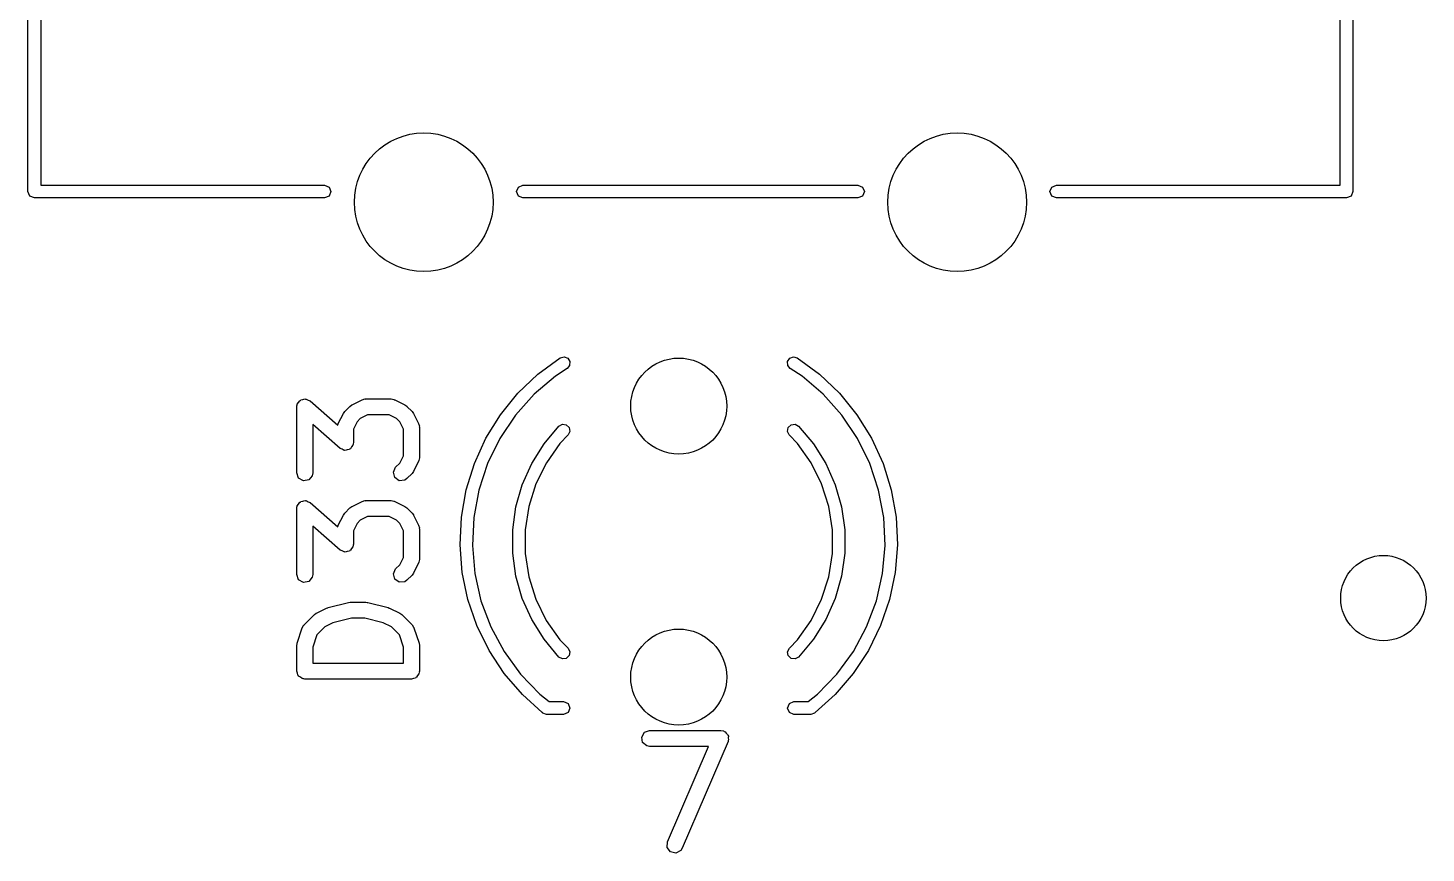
# Model space of a CAD drawing. Extents: x 36 to 247, y -101 to -40.
# Drawn here: x 59.51 to 72.62, y -95.19 to -87.46 of the extents above; entities that cross this region are included whole.
import ezdxf

# ---------------------------------------------------------------- set-up
doc = ezdxf.new("R2010")
doc.units = 0
doc.layers.add('BLACK', color=7, linetype='CONTINUOUS')

msp = doc.modelspace()

# ---------------------------------------------------------------- linework, layer by layer
at = {"layer": 'BLACK', "linetype": 'CONTINUOUS'}
for p, q in [((59.51, -88.99), (59.51, -76.69)), ((59.63, -76.75), (59.63, -88.93)), ((71.81, -88.93), (71.81, -76.75)), ((71.93, -76.69), (71.93, -88.99)), ((59.63, -88.93), (62.29, -88.93)), ((62.29, -88.93), (62.332426, -88.947574)), ((62.332426, -88.947574), (62.35, -88.99)), ((64.09, -88.99), (64.107574, -88.947574)), ((64.107574, -88.947574), (64.15, -88.93)), ((64.15, -88.93), (67.29, -88.93)), ((67.29, -88.93), (67.332426, -88.947574)), ((67.332426, -88.947574), (67.35, -88.99)), ((69.09, -88.99), (69.107574, -88.947574)), ((69.107574, -88.947574), (69.15, -88.93)), ((69.15, -88.93), (71.81, -88.93)), ((59.527574, -89.032426), (59.51, -88.99)), ((59.57, -89.05), (59.527574, -89.032426)), ((62.29, -89.05), (59.57, -89.05)), ((62.332426, -89.032426), (62.29, -89.05)), ((62.35, -88.99), (62.332426, -89.032426)), ((64.107574, -89.032426), (64.09, -88.99)), ((64.15, -89.05), (64.107574, -89.032426)), ((67.29, -89.05), (64.15, -89.05)), ((67.332426, -89.032426), (67.29, -89.05)), ((67.35, -88.99), (67.332426, -89.032426)), ((69.107574, -89.032426), (69.09, -88.99)), ((69.15, -89.05), (69.107574, -89.032426)), ((71.87, -89.05), (69.15, -89.05)), ((71.912426, -89.032426), (71.87, -89.05)), ((71.93, -88.99), (71.912426, -89.032426)), ((64.290254, -90.701317), (64.498872, -90.547244)), ((64.498871, -90.547243), (64.534719, -90.537757)), ((64.498872, -90.547244), (64.498871, -90.547243)), ((64.534719, -90.537757), (64.569297, -90.551155)), ((64.569297, -90.551155), (64.589396, -90.582317)), ((66.630604, -90.582317), (66.650703, -90.551155)), ((66.650703, -90.551155), (66.685281, -90.537757)), ((66.685281, -90.537757), (66.721129, -90.547243)), ((66.721129, -90.547243), (66.721128, -90.547244)), ((66.721128, -90.547244), (66.929746, -90.701317)), ((64.563913, -90.648088), (64.453711, -90.71909)), ((64.587339, -90.619342), (64.563913, -90.648087)), ((64.563913, -90.648087), (64.563913, -90.648088)), ((64.589396, -90.582317), (64.587339, -90.619342)), ((66.632661, -90.619342), (66.630604, -90.582317)), ((66.656087, -90.648087), (66.632661, -90.619342)), ((66.656087, -90.648088), (66.656087, -90.648087)), ((66.766289, -90.71909), (66.656087, -90.648088)), ((64.102758, -90.880497), (64.290254, -90.701317)), ((64.453711, -90.71909), (64.254615, -90.88969)), ((66.965385, -90.88969), (66.766289, -90.71909)), ((66.929746, -90.701317), (67.117242, -90.880497)), ((62.057809, -90.949656), (62.063473, -90.947726)), ((62.063473, -90.947726), (62.067319, -90.943143)), ((62.067319, -90.943143), (62.087231, -90.939631)), ((62.087231, -90.939631), (62.106371, -90.933111)), ((62.106371, -90.933111), (62.111949, -90.935273)), ((62.111949, -90.935273), (62.117843, -90.934234)), ((62.117843, -90.934234), (62.135355, -90.944345)), ((62.135355, -90.944345), (62.154207, -90.951652)), ((62.547468, -90.988632), (62.642706, -90.941013)), ((62.642706, -90.941013), (62.667672, -90.933587)), ((62.667672, -90.933587), (62.672033, -90.934628)), ((62.672033, -90.934628), (62.676247, -90.933095)), ((62.676247, -90.933095), (62.914342, -90.933095)), ((62.914342, -90.933095), (62.939994, -90.937618)), ((62.939994, -90.937618), (62.943429, -90.9405)), ((62.943429, -90.9405), (62.947883, -90.941013)), ((62.947883, -90.941013), (63.043121, -90.988632)), ((63.939386, -91.081916), (64.102758, -90.880497)), ((64.254615, -90.88969), (64.080416, -91.085645)), ((67.139584, -91.085645), (66.965385, -90.88969)), ((67.117242, -90.880497), (67.280614, -91.081916)), ((62.029819, -91.008095), (62.031777, -90.996986)), ((62.029819, -91.627142), (62.029819, -91.008095)), ((62.031244, -90.993545), (62.032853, -90.990886)), ((62.031777, -90.996986), (62.031244, -90.993545)), ((62.032853, -90.990886), (62.034342, -90.982443)), ((62.034342, -90.982443), (62.047338, -90.966954)), ((62.047338, -90.966954), (62.057809, -90.949656)), ((62.154207, -90.951652), (62.414196, -91.179142)), ((62.418689, -91.16503), (62.466308, -91.069792)), ((62.466308, -91.069792), (62.479666, -91.051781)), ((62.479666, -91.051781), (62.480357, -91.0503)), ((62.480357, -91.0503), (62.527976, -91.002681)), ((62.527976, -91.002681), (62.546342, -90.989821)), ((62.546342, -90.989821), (62.547468, -90.988632)), ((63.043121, -90.988632), (63.061129, -91.001988)), ((63.061129, -91.001988), (63.062612, -91.00268)), ((63.062612, -91.00268), (63.110232, -91.050299)), ((63.110232, -91.050299), (63.123094, -91.068667)), ((63.123094, -91.068667), (63.124282, -91.069792)), ((63.124282, -91.069792), (63.171901, -91.16503)), ((62.436383, -91.397871), (62.179819, -91.173377)), ((62.179819, -91.173377), (62.179819, -91.627142)), ((62.414196, -91.179142), (62.415294, -91.172919)), ((62.415294, -91.172919), (62.418176, -91.169483)), ((62.418176, -91.169483), (62.418689, -91.16503)), ((62.595029, -91.14776), (62.560771, -91.216276)), ((62.625436, -91.117353), (62.595029, -91.14776)), ((62.693952, -91.083095), (62.625436, -91.117353)), ((62.896637, -91.083095), (62.693952, -91.083095)), ((62.965153, -91.117353), (62.896637, -91.083095)), ((62.995561, -91.14776), (62.965153, -91.117353)), ((63.029819, -91.216276), (62.995561, -91.14776)), ((63.171901, -91.16503), (63.179327, -91.189996)), ((63.179327, -91.189996), (63.178285, -91.194357)), ((63.178285, -91.194357), (63.179819, -91.198571)), ((63.179819, -91.198571), (63.179819, -91.484285)), ((63.802751, -91.30235), (63.939386, -91.081916)), ((64.080416, -91.085645), (63.934314, -91.303355)), ((64.347352, -91.353858), (64.48697, -91.187225)), ((64.48697, -91.187225), (64.519697, -91.16979)), ((64.519697, -91.16979), (64.556422, -91.174921)), ((64.556422, -91.174921), (64.583117, -91.20066)), ((64.583117, -91.20066), (64.589586, -91.237173)), ((66.630414, -91.237173), (66.636883, -91.20066)), ((66.636883, -91.20066), (66.663578, -91.174921)), ((66.663578, -91.174921), (66.700303, -91.16979)), ((66.700303, -91.16979), (66.73303, -91.187225)), ((66.73303, -91.187225), (66.872648, -91.353858)), ((67.285686, -91.303355), (67.139584, -91.085645)), ((67.280614, -91.081916), (67.417249, -91.30235)), ((62.560771, -91.341428), (62.558812, -91.352536)), ((62.560771, -91.216276), (62.560771, -91.341428)), ((63.029819, -91.46658), (63.029819, -91.216276)), ((63.695041, -91.53827), (63.802751, -91.30235)), ((63.934314, -91.303355), (63.818993, -91.538822)), ((64.573357, -91.270516), (64.496546, -91.350196)), ((64.589586, -91.237173), (64.573356, -91.270515)), ((64.573356, -91.270515), (64.573357, -91.270516)), ((66.646644, -91.270515), (66.630414, -91.237173)), ((66.646643, -91.270516), (66.646644, -91.270515)), ((66.723454, -91.350196), (66.646643, -91.270516)), ((67.401007, -91.538822), (67.285686, -91.303355)), ((67.417249, -91.30235), (67.524959, -91.53827)), ((62.455234, -91.405177), (62.436383, -91.397871)), ((62.472747, -91.415289), (62.455234, -91.405177)), ((62.47864, -91.414249), (62.472747, -91.415289)), ((62.484219, -91.416412), (62.47864, -91.414249)), ((62.503358, -91.409891), (62.484219, -91.416412)), ((62.523271, -91.40638), (62.503358, -91.409891)), ((62.527116, -91.401796), (62.523271, -91.40638)), ((62.532781, -91.399867), (62.527116, -91.401796)), ((62.543251, -91.382568), (62.532781, -91.399867)), ((62.556248, -91.36708), (62.543251, -91.382568)), ((62.557736, -91.358636), (62.556248, -91.36708)), ((62.559346, -91.355978), (62.557736, -91.358636)), ((62.558812, -91.352536), (62.559346, -91.355978)), ((62.995561, -91.535095), (63.029819, -91.46658)), ((64.232253, -91.538282), (64.347352, -91.353858)), ((64.496546, -91.350196), (64.369065, -91.53115)), ((66.850935, -91.53115), (66.723454, -91.350196)), ((66.872648, -91.353858), (66.987747, -91.538282)), ((62.934866, -91.620605), (62.956548, -91.574108)), ((62.956548, -91.574108), (62.995561, -91.535095)), ((63.171901, -91.517826), (63.124282, -91.613064)), ((63.172413, -91.513372), (63.171901, -91.517826)), ((63.175296, -91.509937), (63.172413, -91.513372)), ((63.179819, -91.484285), (63.175296, -91.509937)), ((63.61798, -91.785902), (63.695041, -91.53827)), ((63.818993, -91.538822), (63.736572, -91.787721)), ((64.143911, -91.736916), (64.232253, -91.538282)), ((64.369065, -91.53115), (64.270733, -91.729459)), ((66.949267, -91.729459), (66.850935, -91.53115)), ((66.987747, -91.538282), (67.076089, -91.736916)), ((67.483428, -91.787721), (67.401007, -91.538822)), ((67.524959, -91.53827), (67.60202, -91.785902)), ((62.047366, -91.675351), (62.029819, -91.627142)), ((62.091795, -91.701003), (62.047366, -91.675351)), ((62.142319, -91.692094), (62.091795, -91.701003)), ((62.175296, -91.652794), (62.142319, -91.692094)), ((62.179819, -91.627142), (62.175296, -91.652794)), ((62.948143, -91.67016), (62.934866, -91.620605)), ((62.990168, -91.699586), (62.948143, -91.67016)), ((63.041275, -91.695116), (62.990168, -91.699586)), ((63.062612, -91.680176), (63.041275, -91.695116)), ((63.110232, -91.632557), (63.062612, -91.680176)), ((63.110922, -91.631075), (63.110232, -91.632557)), ((63.124282, -91.613064), (63.110922, -91.631075)), ((64.270733, -91.729459), (64.203861, -91.940465)), ((67.016139, -91.940465), (66.949267, -91.729459)), ((63.5728, -92.041282), (63.61798, -91.785902)), ((63.736572, -91.787721), (63.688564, -92.045478)), ((64.084039, -91.945902), (64.143911, -91.736916)), ((67.076089, -91.736916), (67.135961, -91.945902)), ((67.531436, -92.045478), (67.483428, -91.787721)), ((67.60202, -91.785902), (67.6472, -92.041282)), ((62.029819, -91.960476), (62.031777, -91.949367)), ((62.029819, -92.579523), (62.029819, -91.960476)), ((62.031244, -91.945926), (62.032853, -91.943267)), ((62.031777, -91.949367), (62.031244, -91.945926)), ((62.032853, -91.943267), (62.034342, -91.934824)), ((62.034342, -91.934824), (62.047338, -91.919335)), ((62.047338, -91.919335), (62.057809, -91.902037)), ((62.057809, -91.902037), (62.063473, -91.900107)), ((62.063473, -91.900107), (62.067319, -91.895524)), ((62.067319, -91.895524), (62.087231, -91.892012)), ((62.087231, -91.892012), (62.106371, -91.885492)), ((62.106371, -91.885492), (62.111949, -91.887654)), ((62.111949, -91.887654), (62.117843, -91.886615)), ((62.117843, -91.886615), (62.135355, -91.896726)), ((62.135355, -91.896726), (62.154207, -91.904033)), ((62.154207, -91.904033), (62.414196, -92.131523)), ((62.480357, -92.002681), (62.527976, -91.955062)), ((62.527976, -91.955062), (62.546342, -91.942202)), ((62.546342, -91.942202), (62.547468, -91.941013)), ((62.547468, -91.941013), (62.642706, -91.893394)), ((62.642706, -91.893394), (62.667672, -91.885968)), ((62.667672, -91.885968), (62.672033, -91.887009)), ((62.672033, -91.887009), (62.676247, -91.885476)), ((62.676247, -91.885476), (62.914342, -91.885476)), ((62.914342, -91.885476), (62.939994, -91.889999)), ((62.939994, -91.889999), (62.943429, -91.892881)), ((62.943429, -91.892881), (62.947883, -91.893394)), ((62.947883, -91.893394), (63.043121, -91.941013)), ((63.043121, -91.941013), (63.061129, -91.954369)), ((63.061129, -91.954369), (63.062612, -91.955061)), ((63.062612, -91.955061), (63.110232, -92.00268)), ((64.053801, -92.161182), (64.084039, -91.945902)), ((64.203861, -91.940465), (64.170019, -92.159212)), ((67.049981, -92.159212), (67.016139, -91.940465)), ((67.135961, -91.945902), (67.166199, -92.161182)), ((62.436383, -92.350252), (62.179819, -92.125758)), ((62.179819, -92.125758), (62.179819, -92.579523)), ((62.414196, -92.131523), (62.415294, -92.1253)), ((62.415294, -92.1253), (62.418176, -92.121864)), ((62.418176, -92.121864), (62.418689, -92.117411)), ((62.418689, -92.117411), (62.466308, -92.022173)), ((62.466308, -92.022173), (62.479666, -92.004162)), ((62.479666, -92.004162), (62.480357, -92.002681)), ((62.595029, -92.100141), (62.560771, -92.168657)), ((62.625436, -92.069734), (62.595029, -92.100141)), ((62.693952, -92.035476), (62.625436, -92.069734)), ((62.896637, -92.035476), (62.693952, -92.035476)), ((62.965153, -92.069734), (62.896637, -92.035476)), ((62.995561, -92.100141), (62.965153, -92.069734)), ((63.029819, -92.168657), (62.995561, -92.100141)), ((63.110232, -92.00268), (63.123094, -92.021048)), ((63.123094, -92.021048), (63.124282, -92.022173)), ((63.124282, -92.022173), (63.171901, -92.117411)), ((63.171901, -92.117411), (63.179327, -92.142377)), ((63.560225, -92.300323), (63.5728, -92.041282)), ((63.688564, -92.045478), (63.675852, -92.30736)), ((67.544148, -92.30736), (67.531436, -92.045478)), ((67.6472, -92.041282), (67.659775, -92.300323)), ((62.560771, -92.168657), (62.560771, -92.293809)), ((63.029819, -92.418961), (63.029819, -92.168657)), ((63.179327, -92.142377), (63.178285, -92.146738)), ((63.178285, -92.146738), (63.179819, -92.150952)), ((63.179819, -92.150952), (63.179819, -92.436666)), ((64.053784, -92.378575), (64.053801, -92.161182)), ((64.170019, -92.159212), (64.170001, -92.380562)), ((67.049999, -92.380562), (67.049981, -92.159212)), ((67.166199, -92.161182), (67.166216, -92.378575)), ((62.455234, -92.357558), (62.436383, -92.350252)), ((62.472747, -92.36767), (62.455234, -92.357558)), ((62.47864, -92.36663), (62.472747, -92.36767)), ((62.484219, -92.368793), (62.47864, -92.36663)), ((62.503358, -92.362272), (62.484219, -92.368793)), ((62.523271, -92.358761), (62.503358, -92.362272)), ((62.527116, -92.354177), (62.523271, -92.358761)), ((62.532781, -92.352248), (62.527116, -92.354177)), ((62.543251, -92.334949), (62.532781, -92.352248)), ((62.556248, -92.319461), (62.543251, -92.334949)), ((62.557736, -92.311017), (62.556248, -92.319461)), ((62.559346, -92.308359), (62.557736, -92.311017)), ((62.560771, -92.293809), (62.558812, -92.304917)), ((62.558812, -92.304917), (62.559346, -92.308359)), ((63.580457, -92.558878), (63.560225, -92.300323)), ((63.675852, -92.30736), (63.698668, -92.568555)), ((64.083988, -92.593859), (64.053784, -92.378575)), ((64.170001, -92.380562), (64.203809, -92.599315)), ((67.016191, -92.599315), (67.049999, -92.380562)), ((67.166216, -92.378575), (67.136012, -92.593859)), ((67.521332, -92.568555), (67.544148, -92.30736)), ((67.659775, -92.300323), (67.639543, -92.558878)), ((62.956548, -92.526489), (62.995561, -92.487476)), ((62.995561, -92.487476), (63.029819, -92.418961)), ((63.171901, -92.470207), (63.124282, -92.565445)), ((63.172413, -92.465753), (63.171901, -92.470207)), ((63.175296, -92.462318), (63.172413, -92.465753)), ((63.179819, -92.436666), (63.175296, -92.462318)), ((62.047366, -92.627732), (62.029819, -92.579523)), ((62.091795, -92.653384), (62.047366, -92.627732)), ((62.142319, -92.644475), (62.091795, -92.653384)), ((62.175296, -92.605175), (62.142319, -92.644475)), ((62.179819, -92.579523), (62.175296, -92.605175)), ((62.934866, -92.572986), (62.956548, -92.526489)), ((62.948143, -92.622541), (62.934866, -92.572986)), ((62.990168, -92.651967), (62.948143, -92.622541)), ((63.041275, -92.647497), (62.990168, -92.651967)), ((63.062612, -92.632557), (63.041275, -92.647497)), ((63.110232, -92.584938), (63.062612, -92.632557)), ((63.110922, -92.583456), (63.110232, -92.584938)), ((63.124282, -92.565445), (63.110922, -92.583456)), ((63.633171, -92.81281), (63.580457, -92.558878)), ((63.698668, -92.568555), (63.756594, -92.824266)), ((64.143827, -92.802855), (64.083988, -92.593859)), ((64.203809, -92.599315), (64.270649, -92.810332)), ((66.949351, -92.810332), (67.016191, -92.599315)), ((67.136012, -92.593859), (67.076173, -92.802855)), ((67.463406, -92.824266), (67.521332, -92.568555)), ((67.639543, -92.558878), (67.586829, -92.81281)), ((62.214135, -92.941013), (62.309373, -92.893394)), ((62.309373, -92.893394), (62.321779, -92.889703)), ((62.321779, -92.889703), (62.324724, -92.887715)), ((62.324724, -92.887715), (62.5152, -92.840096)), ((62.5152, -92.840096), (62.530132, -92.839042)), ((62.530132, -92.839042), (62.53339, -92.837857)), ((62.53339, -92.837857), (62.676247, -92.837857)), ((62.676247, -92.837857), (62.690988, -92.840456)), ((62.690988, -92.840456), (62.694437, -92.840096)), ((62.694437, -92.840096), (62.884913, -92.887715)), ((62.884913, -92.887715), (62.896735, -92.892987)), ((62.896735, -92.892987), (62.900264, -92.893394)), ((62.900264, -92.893394), (62.995502, -92.941013)), ((63.717524, -93.058054), (63.633171, -92.81281)), ((63.756594, -92.824266), (63.848565, -93.069796)), ((64.232139, -93.001502), (64.143827, -92.802855)), ((64.270649, -92.810332), (64.368949, -93.008656)), ((66.851051, -93.008656), (66.949351, -92.810332)), ((67.076173, -92.802855), (66.987861, -93.001502)), ((67.371435, -93.069796), (67.463406, -92.824266)), ((67.586829, -92.81281), (67.502476, -93.058054)), ((62.099405, -93.0503), (62.194643, -92.955062)), ((62.194643, -92.955062), (62.213011, -92.942199)), ((62.213011, -92.942199), (62.214135, -92.941013)), ((62.36909, -93.03124), (62.292103, -93.069734)), ((62.542624, -92.987857), (62.36909, -93.03124)), ((62.667013, -92.987857), (62.542624, -92.987857)), ((62.840547, -93.03124), (62.667013, -92.987857)), ((62.917534, -93.069734), (62.840547, -93.03124)), ((62.995502, -92.941013), (63.013512, -92.954371)), ((63.013512, -92.954371), (63.014994, -92.955062)), ((63.014994, -92.955062), (63.110233, -93.0503)), ((64.347208, -93.185944), (64.232139, -93.001502)), ((64.368949, -93.008656), (64.496402, -93.18963)), ((66.723598, -93.18963), (66.851051, -93.008656)), ((66.987861, -93.001502), (66.872792, -93.185944)), ((62.033668, -93.222473), (62.081287, -93.079616)), ((62.081287, -93.079616), (62.093689, -93.056711)), ((62.093689, -93.056711), (62.09751, -93.054363)), ((62.09751, -93.054363), (62.099405, -93.0503)), ((62.21799, -93.143846), (62.179819, -93.25836)), ((62.292103, -93.069734), (62.21799, -93.143846)), ((62.991648, -93.143847), (62.917534, -93.069734)), ((63.029819, -93.25836), (62.991648, -93.143847)), ((63.110233, -93.0503), (63.125174, -93.071637)), ((63.125174, -93.071637), (63.125564, -93.076105)), ((63.125564, -93.076105), (63.128351, -93.079616)), ((63.128351, -93.079616), (63.17597, -93.222472)), ((63.832165, -93.290685), (63.717524, -93.058054)), ((63.848565, -93.069796), (63.972893, -93.300634)), ((67.247107, -93.300634), (67.371435, -93.069796)), ((67.502476, -93.058054), (67.387835, -93.290685)), ((62.029819, -93.24619), (62.033712, -93.224107)), ((62.029819, -93.484285), (62.029819, -93.24619)), ((62.033712, -93.224107), (62.033668, -93.222473)), ((62.179819, -93.25836), (62.179819, -93.409285)), ((63.029819, -93.409285), (63.029819, -93.25836)), ((63.17597, -93.222472), (63.179259, -93.244652)), ((63.179259, -93.244652), (63.179819, -93.24619)), ((63.179819, -93.24619), (63.179819, -93.484285)), ((63.97526, -93.506981), (63.832165, -93.290685)), ((63.972893, -93.300634), (64.127293, -93.51254)), ((64.486801, -93.352599), (64.347208, -93.185944)), ((64.496402, -93.18963), (64.573201, -93.269322)), ((64.573201, -93.269322), (64.5732, -93.269323)), ((64.5732, -93.269323), (64.589424, -93.302667)), ((64.589424, -93.302667), (64.58295, -93.33918)), ((66.630576, -93.302667), (66.6468, -93.269323)), ((66.63705, -93.33918), (66.630576, -93.302667)), ((66.646799, -93.269322), (66.723598, -93.18963)), ((66.6468, -93.269323), (66.646799, -93.269322)), ((66.872792, -93.185944), (66.733199, -93.352599)), ((67.092707, -93.51254), (67.247107, -93.300634)), ((67.387835, -93.290685), (67.24474, -93.506981)), ((62.179819, -93.409285), (63.029819, -93.409285)), ((64.519525, -93.37004), (64.4868, -93.352599)), ((64.4868, -93.352599), (64.486801, -93.352599)), ((64.556251, -93.364914), (64.519525, -93.37004)), ((64.58295, -93.33918), (64.556251, -93.364914)), ((66.663749, -93.364914), (66.63705, -93.33918)), ((66.700475, -93.37004), (66.663749, -93.364914)), ((66.7332, -93.352599), (66.700475, -93.37004)), ((66.733199, -93.352599), (66.7332, -93.352599)), ((62.036482, -93.502593), (62.029819, -93.484285)), ((62.039867, -93.521785), (62.036482, -93.502593)), ((62.045051, -93.526135), (62.039867, -93.521785)), ((62.047366, -93.532494), (62.045051, -93.526135)), ((62.064239, -93.542236), (62.047366, -93.532494)), ((62.079167, -93.554762), (62.064239, -93.542236)), ((62.088909, -93.556479), (62.079167, -93.554762)), ((62.091795, -93.558146), (62.088909, -93.556479)), ((62.095077, -93.557567), (62.091795, -93.558146)), ((62.104819, -93.559285), (62.095077, -93.557567)), ((63.104819, -93.559285), (62.104819, -93.559285)), ((63.123127, -93.552621), (63.104819, -93.559285)), ((63.142319, -93.549237), (63.123127, -93.552621)), ((63.146669, -93.544052), (63.142319, -93.549237)), ((63.153028, -93.541738), (63.146669, -93.544052)), ((63.16277, -93.524864), (63.153028, -93.541738)), ((63.175296, -93.509937), (63.16277, -93.524864)), ((63.177013, -93.500194), (63.175296, -93.509937)), ((63.17868, -93.497309), (63.177013, -93.500194)), ((63.179819, -93.484285), (63.178101, -93.494026)), ((63.178101, -93.494026), (63.17868, -93.497309)), ((64.144519, -93.703479), (63.97526, -93.506981)), ((64.127293, -93.51254), (64.308929, -93.701622)), ((66.911071, -93.701622), (67.092707, -93.51254)), ((67.24474, -93.506981), (67.075481, -93.703479)), ((64.331251, -93.871646), (64.144519, -93.703479)), ((64.308929, -93.701622), (64.395351, -93.77)), ((64.395351, -93.77), (64.53, -93.77)), ((64.53, -93.77), (64.572426, -93.787574)), ((64.572426, -93.787574), (64.59, -93.83)), ((64.59, -93.83), (64.572426, -93.872426)), ((66.63, -93.83), (66.647574, -93.787574)), ((66.647574, -93.872426), (66.63, -93.83)), ((66.647574, -93.787574), (66.69, -93.77)), ((66.69, -93.77), (66.824649, -93.77)), ((66.824649, -93.77), (66.911071, -93.701622)), ((67.075481, -93.703479), (66.888748, -93.871646)), ((64.331574, -93.872426), (64.331251, -93.871646)), ((64.332578, -93.872841), (64.331574, -93.872426)), ((64.337233, -93.877034), (64.332578, -93.872841)), ((64.337232, -93.877035), (64.337233, -93.877034)), ((64.371993, -93.889948), (64.337232, -93.877035)), ((64.373116, -93.889633), (64.371993, -93.889948)), ((64.374, -93.89), (64.373116, -93.889633)), ((64.53, -93.89), (64.374, -93.89)), ((64.572426, -93.872426), (64.53, -93.89)), ((66.69, -93.89), (66.647574, -93.872426)), ((66.846, -93.89), (66.69, -93.89)), ((66.846883, -93.889633), (66.846, -93.89)), ((66.848007, -93.889948), (66.846883, -93.889633)), ((66.882768, -93.877035), (66.848007, -93.889948)), ((66.887421, -93.872841), (66.882767, -93.877034)), ((66.882767, -93.877034), (66.882768, -93.877035)), ((66.888426, -93.872426), (66.887421, -93.872841)), ((66.888748, -93.871646), (66.888426, -93.872426)), ((65.262806, -94.101795), (65.288458, -94.057366)), ((65.288458, -94.057366), (65.336667, -94.039819)), ((65.336667, -94.039819), (66.003333, -94.039819)), ((66.003333, -94.039819), (66.028985, -94.044342)), ((66.028985, -94.044342), (66.035773, -94.050038)), ((66.035773, -94.050038), (66.044399, -94.052061)), ((66.044399, -94.052061), (66.054879, -94.06607)), ((66.054879, -94.06607), (66.068285, -94.077319)), ((66.068285, -94.077319), (66.069823, -94.086046)), ((66.069823, -94.086046), (66.075131, -94.09314)), ((66.075131, -94.09314), (66.074154, -94.110608)), ((65.271715, -94.152319), (65.262806, -94.101795)), ((65.311015, -94.185296), (65.271715, -94.152319)), ((65.336667, -94.189819), (65.311015, -94.185296)), ((65.889592, -94.189819), (65.336667, -94.189819)), ((65.505826, -95.085275), (65.889592, -94.189819)), ((66.072269, -94.144363), (65.643698, -95.144363)), ((66.072763, -94.135517), (66.072269, -94.144363)), ((66.077194, -94.127843), (66.072763, -94.135517)), ((66.074154, -94.110608), (66.077194, -94.127843)), ((65.502964, -95.136498), (65.505826, -95.085275)), ((65.533696, -95.177578), (65.502964, -95.136498)), ((65.583644, -95.189291), (65.533696, -95.177578)), ((65.629436, -95.166159), (65.583644, -95.189291)), ((65.643698, -95.144363), (65.629436, -95.166159))]:
    msp.add_line(p, q, dxfattribs=at)
at = {"layer": 'BLACK'}
for centre, radius in [((63.22, -89.09), 0.65), ((68.22, -89.09), 0.65), ((65.61, -91), 0.45), ((72.215, -92.8), 0.4), ((65.61, -93.54), 0.45)]:
    msp.add_circle(centre, radius, dxfattribs=at)

doc.saveas('drawing.dxf')
